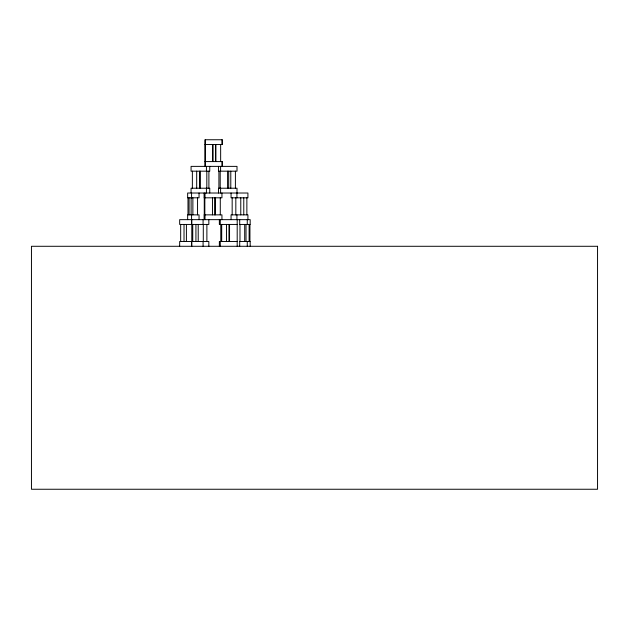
<?xml version="1.0" encoding="UTF-8"?>
<svg xmlns="http://www.w3.org/2000/svg" width="629" height="629" viewBox="0 0 629 629"><rect width="100%" height="100%" fill="white"/><g stroke="black" fill="none" stroke-linecap="round" stroke-linejoin="round"><path stroke-width="0.94" d="M204.999 144.536L222.328 144.536L222.328 139.748L204.999 139.748L204.999 166.378M204.999 161.59L222.328 161.59L222.328 166.378M237.196 224.443L219.356 224.443L219.356 219.655M237.196 241.497L219.356 241.497L219.356 246.285M250.185 246.285L250.185 241.497L239.704 241.497L239.704 246.285M249.941 224.443L249.941 241.497M249.115 224.443L249.115 241.497M247.92 219.655L247.92 214.859L231.063 214.859L231.063 219.655M247.26 219.655L247.26 224.443M247.26 241.497L247.26 246.285M246.867 197.813L246.867 214.859M246.018 224.443L246.018 241.497M244.697 224.443L244.697 241.497M243.777 197.813L243.777 214.859M240.773 197.813L240.773 214.859M239.979 224.443L239.979 241.497M239.704 219.655L239.704 224.443L250.185 224.443L250.185 219.655L179.666 219.655L179.666 224.443L208.836 224.443L208.836 219.655M237.196 219.655L237.196 246.285M237.007 193.017L237.007 188.22L218.522 188.22L218.522 193.017M236.929 193.017L236.929 197.813M236.929 214.859L236.929 219.655M235.828 197.813L235.828 214.859M235.403 171.174L235.403 188.22M232.164 197.813L232.164 214.859M231.063 193.017L231.063 197.813L247.92 197.813L247.92 193.017L187.654 193.017L187.654 197.813L199.039 197.813L199.039 193.017M230.788 171.174L230.788 188.22M229.546 224.443L229.546 241.497M228.972 224.443L228.972 241.497M228.712 171.174L228.712 188.22M227.588 171.174L227.588 188.22M226.464 224.443L226.464 241.497M222.037 139.748L222.037 144.536M222.037 161.59L222.037 166.378M221.943 193.017L221.943 197.813L204.095 197.813L204.095 193.017M221.943 219.655L221.943 214.859L204.095 214.859L204.095 219.655M221.699 224.443L221.699 241.497M220.779 224.443L220.779 241.497M220.653 144.536L220.653 161.59M220.598 166.378L220.598 171.174M220.598 188.22L220.598 193.017M220.284 197.813L220.284 214.859M220.276 219.655L220.276 224.443M220.276 241.497L220.276 246.285M220.205 171.174L220.205 188.22M218.908 171.174L218.908 188.22M218.522 166.378L218.522 171.174L237.007 171.174L237.007 166.378L191.074 166.378L191.074 171.174L209.756 171.174L209.756 166.378M215.865 144.536L215.865 161.59M215.574 144.536L215.574 161.59M215.527 197.813L215.527 214.859M214.599 197.813L214.599 214.859M212.901 144.536L212.901 161.59M212.72 144.536L212.72 161.59M212.46 197.813L212.46 214.859M209.756 193.017L209.756 188.22L191.074 188.22L191.074 193.017M208.899 171.174L208.899 188.22M208.836 246.285L208.836 241.497L179.666 241.497L179.666 246.285M206.886 224.443L206.886 241.497M206.815 171.174L206.815 188.22M206.422 166.378L206.422 171.174M206.422 188.22L206.422 193.017M205.29 139.748L205.29 166.378M205.015 193.017L205.015 197.813M205.015 214.859L205.015 219.655M204.842 197.813L204.842 214.859M204.268 197.813L204.268 214.859M203.293 224.443L203.293 241.497M203.088 219.655L203.088 224.443M203.088 241.497L203.088 246.285M200.022 171.174L200.022 188.22M199.912 171.174L199.912 188.22M199.039 219.655L199.039 214.859L187.654 214.859L187.654 219.655M198.214 224.443L198.214 241.497M197.545 197.813L197.545 214.859M196.688 171.174L196.688 188.22M195.926 224.443L195.926 241.497M192.875 197.813L192.875 214.859M192.749 224.443L192.749 241.497M192.364 171.174L192.364 188.22M191.79 219.655L191.79 246.285M191.57 193.017L191.57 197.813M191.57 214.859L191.578 224.443M191.578 241.497L191.578 246.285M191.114 197.813L191.114 214.859M189.085 197.813L189.085 214.859M187.985 197.813L187.985 214.859M186.412 224.443L186.412 241.497M184.022 224.443L184.022 241.497M180.672 224.443L180.672 241.497M597.55 246.285L31.45 246.285L31.45 489.252L597.55 489.252L597.55 246.285"/></g></svg>
